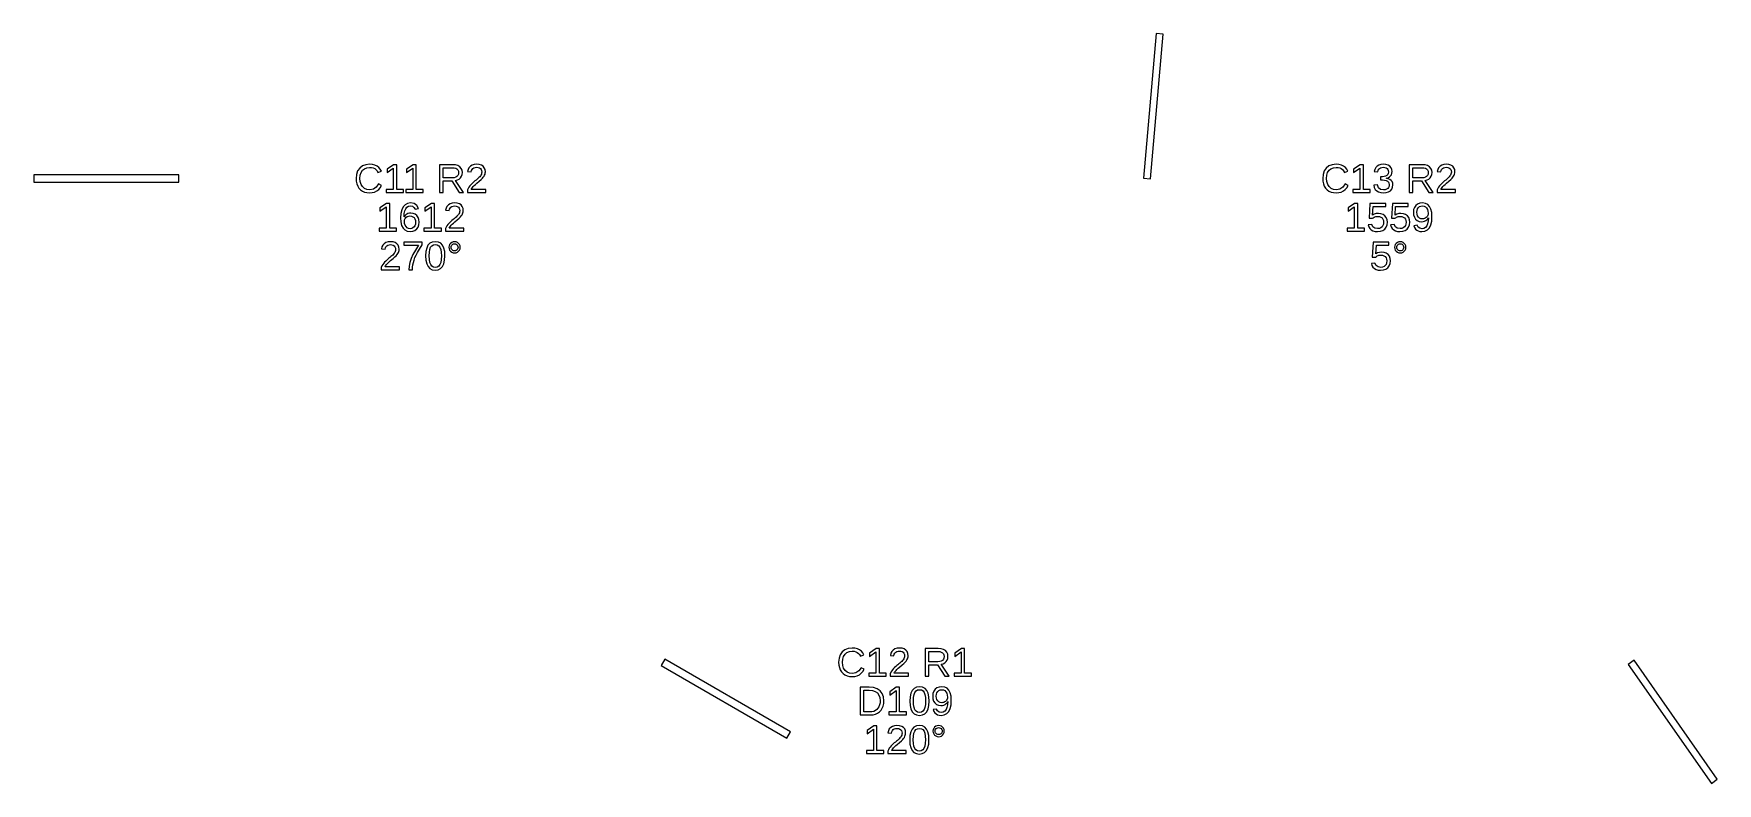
# Model space of a CAD drawing. Extents: x 195 to 2890, y 70 to 1529.
# Drawn here: x 1194 to 1541.8, y 75 to 230 of the extents above; entities that cross this region are included whole.
import ezdxf

# ---------------------------------------------------------------- set-up
doc = ezdxf.new("R2010")
doc.units = 0
doc.layers.get('0').update_dxf_attribs({"linetype": 'CONTINUOUS'})

msp = doc.modelspace()

# ---------------------------------------------------------------- linework, layer by layer
for points in [[(1427.36, 229.82), (1425.87, 229.951), (1423.25, 200.065), (1424.75, 199.935)], [(1263.94, 197.093), (1264.44, 197.222), (1264.89, 197.437), (1265.28, 197.734), (1265.61, 198.109), (1265.88, 198.564), (1265.25, 198.881), (1264.78, 198.219), (1264.17, 197.821), (1263.44, 197.689), (1262.85, 197.76), (1262.36, 197.974), (1261.95, 198.33), (1261.64, 198.803), (1261.46, 199.368), (1261.39, 200.024), (1261.45, 200.685), (1261.63, 201.244), (1261.92, 201.703), (1262.32, 202.043), (1262.82, 202.247), (1263.4, 202.315), (1263.79, 202.286), (1264.14, 202.198), (1264.45, 202.051), (1264.72, 201.848), (1264.93, 201.593), (1265.09, 201.286), (1265.83, 201.53), (1265.6, 201.961), (1265.3, 202.315), (1264.93, 202.592), (1264.48, 202.791), (1263.97, 202.91), (1263.4, 202.95), (1262.59, 202.863), (1261.9, 202.604), (1261.35, 202.173), (1260.93, 201.589), (1260.69, 200.873), (1260.6, 200.024), (1260.64, 199.441), (1260.75, 198.913), (1260.94, 198.44), (1261.19, 198.028), (1261.51, 197.685), (1261.9, 197.41), (1262.35, 197.21), (1262.85, 197.09), (1263.4, 197.05)], [(1270.43, 197.754), (1269.03, 197.754), (1269.03, 202.864), (1268.36, 202.864), (1267, 201.933), (1267, 201.241), (1268.3, 202.165), (1268.3, 197.754), (1266.83, 197.754), (1266.83, 197.132), (1270.43, 197.132)], [(1274.44, 197.754), (1273.05, 197.754), (1273.05, 202.864), (1272.37, 202.864), (1271.02, 201.933), (1271.02, 201.241), (1272.31, 202.165), (1272.31, 197.754), (1270.85, 197.754), (1270.85, 197.132), (1274.44, 197.132)], [(1278.63, 199.512), (1280.41, 199.512), (1281.9, 197.132), (1282.8, 197.132), (1281.17, 199.601), (1281.57, 199.713), (1281.92, 199.896), (1282.2, 200.151), (1282.4, 200.463), (1282.53, 200.821), (1282.57, 201.225), (1282.51, 201.702), (1282.33, 202.104), (1282.04, 202.431), (1281.64, 202.672), (1281.14, 202.816), (1280.55, 202.864), (1277.85, 202.864), (1277.85, 197.132), (1278.63, 197.132)], [(1278.63, 200.126), (1278.63, 202.242), (1280.47, 202.242), (1280.86, 202.213), (1281.19, 202.125), (1281.45, 201.979), (1281.64, 201.778), (1281.75, 201.524), (1281.79, 201.217), (1281.75, 200.898), (1281.64, 200.63), (1281.45, 200.413), (1281.2, 200.254), (1280.88, 200.158), (1280.5, 200.126)], [(1287.4, 197.754), (1284.41, 197.754), (1284.51, 197.946), (1284.64, 198.144), (1284.81, 198.346), (1285.01, 198.559), (1285.26, 198.789), (1285.55, 199.036), (1286.06, 199.457), (1286.44, 199.797), (1286.7, 200.057), (1286.89, 200.277), (1287.04, 200.496), (1287.16, 200.716), (1287.24, 200.936), (1287.29, 201.157), (1287.31, 201.379), (1287.26, 201.843), (1287.1, 202.23), (1286.84, 202.541), (1286.49, 202.768), (1286.04, 202.904), (1285.51, 202.95), (1285.02, 202.905), (1284.59, 202.769), (1284.22, 202.543), (1283.93, 202.24), (1283.74, 201.876), (1283.64, 201.448), (1284.38, 201.379), (1284.45, 201.663), (1284.57, 201.901), (1284.74, 202.093), (1284.96, 202.235), (1285.22, 202.319), (1285.51, 202.348), (1285.82, 202.319), (1286.07, 202.232), (1286.28, 202.087), (1286.43, 201.89), (1286.53, 201.646), (1286.56, 201.355), (1286.54, 201.13), (1286.49, 200.921), (1286.4, 200.728), (1286.28, 200.547), (1286.14, 200.37), (1285.97, 200.199), (1285.79, 200.031), (1285.6, 199.863), (1285.39, 199.695), (1285.17, 199.522), (1284.96, 199.34), (1284.74, 199.148), (1284.52, 198.943), (1284.31, 198.724), (1284.11, 198.488), (1283.92, 198.233), (1283.75, 197.953), (1283.6, 197.648), (1283.6, 197.132), (1287.4, 197.132)], [(1463.63, 197.093), (1464.13, 197.222), (1464.58, 197.437), (1464.97, 197.734), (1465.3, 198.109), (1465.57, 198.564), (1464.94, 198.881), (1464.47, 198.219), (1463.86, 197.821), (1463.13, 197.689), (1462.54, 197.76), (1462.05, 197.974), (1461.64, 198.33), (1461.33, 198.803), (1461.15, 199.368), (1461.08, 200.024), (1461.14, 200.685), (1461.32, 201.244), (1461.61, 201.703), (1462.01, 202.043), (1462.51, 202.247), (1463.09, 202.315), (1463.48, 202.286), (1463.83, 202.198), (1464.14, 202.051), (1464.41, 201.848), (1464.62, 201.593), (1464.78, 201.286), (1465.52, 201.53), (1465.29, 201.961), (1464.99, 202.315), (1464.62, 202.592), (1464.17, 202.791), (1463.66, 202.91), (1463.09, 202.95), (1462.28, 202.863), (1461.59, 202.604), (1461.04, 202.173), (1460.62, 201.589), (1460.38, 200.873), (1460.3, 200.024), (1460.33, 199.441), (1460.44, 198.913), (1460.63, 198.44), (1460.88, 198.028), (1461.2, 197.685), (1461.59, 197.41), (1462.04, 197.21), (1462.54, 197.09), (1463.09, 197.05)], [(1470.12, 197.754), (1468.72, 197.754), (1468.72, 202.864), (1468.05, 202.864), (1466.69, 201.933), (1466.69, 201.241), (1467.99, 202.165), (1467.99, 197.754), (1466.53, 197.754), (1466.53, 197.132), (1470.12, 197.132)], [(1473.42, 197.099), (1473.9, 197.244), (1474.29, 197.486), (1474.57, 197.816), (1474.74, 198.225), (1474.79, 198.714), (1474.75, 199.06), (1474.63, 199.363), (1474.44, 199.626), (1474.16, 199.835), (1473.83, 199.978), (1473.43, 200.057), (1473.43, 200.073), (1473.79, 200.179), (1474.09, 200.335), (1474.33, 200.539), (1474.5, 200.791), (1474.6, 201.089), (1474.63, 201.432), (1474.58, 201.875), (1474.42, 202.247), (1474.16, 202.549), (1473.8, 202.772), (1473.35, 202.905), (1472.82, 202.95), (1472.32, 202.906), (1471.89, 202.774), (1471.52, 202.555), (1471.24, 202.258), (1471.04, 201.892), (1470.94, 201.457), (1471.68, 201.4), (1471.74, 201.678), (1471.85, 201.911), (1472.02, 202.099), (1472.24, 202.237), (1472.51, 202.32), (1472.81, 202.348), (1473.13, 202.318), (1473.4, 202.229), (1473.61, 202.081), (1473.76, 201.882), (1473.85, 201.64), (1473.88, 201.355), (1473.84, 201.068), (1473.73, 200.826), (1473.55, 200.629), (1473.3, 200.483), (1472.99, 200.395), (1472.62, 200.366), (1472.22, 200.366), (1472.22, 199.731), (1472.63, 199.731), (1473.05, 199.702), (1473.4, 199.615), (1473.67, 199.469), (1473.87, 199.271), (1473.99, 199.028), (1474.03, 198.739), (1474, 198.41), (1473.89, 198.14), (1473.72, 197.929), (1473.48, 197.778), (1473.19, 197.687), (1472.85, 197.656), (1472.22, 197.769), (1471.8, 198.108), (1471.6, 198.674), (1470.84, 198.604), (1470.95, 198.134), (1471.16, 197.746), (1471.46, 197.443), (1471.84, 197.225), (1472.31, 197.094), (1472.85, 197.05)], [(1478.94, 199.512), (1480.72, 199.512), (1482.21, 197.132), (1483.11, 197.132), (1481.48, 199.601), (1481.88, 199.713), (1482.23, 199.896), (1482.51, 200.151), (1482.71, 200.463), (1482.84, 200.821), (1482.88, 201.225), (1482.82, 201.702), (1482.64, 202.104), (1482.35, 202.431), (1481.95, 202.672), (1481.45, 202.816), (1480.86, 202.864), (1478.16, 202.864), (1478.16, 197.132), (1478.94, 197.132)], [(1478.94, 200.126), (1478.94, 202.242), (1480.78, 202.242), (1481.17, 202.213), (1481.5, 202.125), (1481.76, 201.979), (1481.95, 201.778), (1482.06, 201.524), (1482.1, 201.217), (1482.06, 200.898), (1481.95, 200.63), (1481.76, 200.413), (1481.51, 200.254), (1481.19, 200.158), (1480.81, 200.126)], [(1487.71, 197.754), (1484.72, 197.754), (1484.82, 197.946), (1484.95, 198.144), (1485.12, 198.346), (1485.32, 198.559), (1485.57, 198.789), (1485.86, 199.036), (1486.37, 199.457), (1486.75, 199.797), (1487.01, 200.057), (1487.2, 200.277), (1487.35, 200.496), (1487.47, 200.716), (1487.55, 200.936), (1487.6, 201.157), (1487.62, 201.379), (1487.57, 201.843), (1487.41, 202.23), (1487.15, 202.541), (1486.8, 202.768), (1486.35, 202.904), (1485.82, 202.95), (1485.33, 202.905), (1484.9, 202.769), (1484.53, 202.543), (1484.24, 202.24), (1484.05, 201.876), (1483.94, 201.448), (1484.69, 201.379), (1484.76, 201.663), (1484.87, 201.901), (1485.05, 202.093), (1485.27, 202.235), (1485.53, 202.319), (1485.82, 202.348), (1486.12, 202.319), (1486.38, 202.232), (1486.59, 202.087), (1486.74, 201.89), (1486.84, 201.646), (1486.87, 201.355), (1486.85, 201.13), (1486.79, 200.921), (1486.71, 200.728), (1486.59, 200.547), (1486.45, 200.37), (1486.28, 200.199), (1486.1, 200.031), (1485.91, 199.863), (1485.7, 199.695), (1485.48, 199.522), (1485.27, 199.34), (1485.05, 199.148), (1484.83, 198.943), (1484.62, 198.724), (1484.42, 198.488), (1484.23, 198.233), (1484.06, 197.953), (1483.91, 197.648), (1483.91, 197.132), (1487.71, 197.132)], [(1224, 200.75), (1194, 200.75), (1194, 199.25), (1224, 199.25)], [(1268.96, 189.754), (1267.56, 189.754), (1267.56, 194.864), (1266.89, 194.864), (1265.53, 193.933), (1265.53, 193.241), (1266.83, 194.165), (1266.83, 189.754), (1265.37, 189.754), (1265.37, 189.132), (1268.96, 189.132)], [(1272.32, 189.108), (1272.77, 189.283), (1273.14, 189.575), (1273.41, 189.967), (1273.58, 190.445), (1273.63, 191.007), (1273.58, 191.528), (1273.43, 191.973), (1273.17, 192.342), (1272.82, 192.618), (1272.4, 192.783), (1271.91, 192.838), (1271.61, 192.817), (1271.33, 192.752), (1271.08, 192.645), (1270.86, 192.496), (1270.67, 192.309), (1270.52, 192.081), (1270.56, 192.761), (1270.67, 193.325), (1270.86, 193.772), (1271.12, 194.096), (1271.44, 194.291), (1271.83, 194.356), (1272.26, 194.278), (1272.57, 194.045), (1272.78, 193.656), (1273.47, 193.782), (1273.14, 194.431), (1272.6, 194.82), (1271.84, 194.95), (1271.23, 194.861), (1270.73, 194.595), (1270.32, 194.152), (1270.03, 193.544), (1269.85, 192.782), (1269.79, 191.866), (1269.85, 191.022), (1270.02, 190.323), (1270.3, 189.77), (1270.69, 189.37), (1271.19, 189.13), (1271.78, 189.05)], [(1278.23, 189.754), (1276.83, 189.754), (1276.83, 194.864), (1276.16, 194.864), (1274.8, 193.933), (1274.8, 193.241), (1276.1, 194.165), (1276.1, 189.754), (1274.63, 189.754), (1274.63, 189.132), (1278.23, 189.132)], [(1282.85, 189.754), (1279.86, 189.754), (1279.96, 189.946), (1280.09, 190.144), (1280.26, 190.346), (1280.46, 190.559), (1280.71, 190.789), (1281, 191.036), (1281.51, 191.457), (1281.89, 191.797), (1282.15, 192.057), (1282.34, 192.277), (1282.49, 192.496), (1282.61, 192.716), (1282.69, 192.936), (1282.74, 193.157), (1282.76, 193.379), (1282.71, 193.843), (1282.55, 194.23), (1282.29, 194.541), (1281.94, 194.768), (1281.5, 194.904), (1280.96, 194.95), (1280.47, 194.905), (1280.04, 194.769), (1279.67, 194.543), (1279.38, 194.24), (1279.19, 193.876), (1279.09, 193.448), (1279.83, 193.379), (1279.9, 193.663), (1280.02, 193.901), (1280.19, 194.093), (1280.41, 194.235), (1280.67, 194.319), (1280.96, 194.348), (1281.27, 194.319), (1281.52, 194.232), (1281.73, 194.087), (1281.88, 193.89), (1281.98, 193.646), (1282.01, 193.355), (1281.99, 193.13), (1281.94, 192.921), (1281.85, 192.728), (1281.73, 192.547), (1281.59, 192.37), (1281.43, 192.199), (1281.25, 192.031), (1281.05, 191.863), (1280.84, 191.695), (1280.63, 191.522), (1280.41, 191.34), (1280.19, 191.148), (1279.97, 190.943), (1279.76, 190.724), (1279.56, 190.488), (1279.37, 190.233), (1279.2, 189.953), (1279.05, 189.648), (1279.05, 189.132), (1282.85, 189.132)], [(1468.96, 189.754), (1467.56, 189.754), (1467.56, 194.864), (1466.89, 194.864), (1465.53, 193.933), (1465.53, 193.241), (1466.83, 194.165), (1466.83, 189.754), (1465.37, 189.754), (1465.37, 189.132), (1468.96, 189.132)], [(1472.21, 189.108), (1472.7, 189.282), (1473.11, 189.571), (1473.41, 189.961), (1473.59, 190.437), (1473.65, 190.999), (1473.59, 191.497), (1473.43, 191.929), (1473.15, 192.293), (1472.77, 192.569), (1472.32, 192.734), (1471.8, 192.789), (1471.35, 192.749), (1470.96, 192.627), (1470.61, 192.423), (1470.72, 194.242), (1473.32, 194.242), (1473.32, 194.864), (1470.06, 194.864), (1469.87, 191.78), (1470.58, 191.78), (1470.75, 191.915), (1470.92, 192.021), (1471.09, 192.098), (1471.27, 192.15), (1471.45, 192.181), (1471.65, 192.191), (1472, 192.154), (1472.3, 192.043), (1472.55, 191.858), (1472.74, 191.612), (1472.85, 191.321), (1472.89, 190.983), (1472.85, 190.597), (1472.74, 190.271), (1472.56, 190.004), (1472.3, 189.806), (1472, 189.688), (1471.63, 189.648), (1471.07, 189.743), (1470.68, 190.026), (1470.44, 190.499), (1469.7, 190.413), (1469.83, 190.006), (1470.03, 189.668), (1470.32, 189.4), (1470.68, 189.206), (1471.12, 189.089), (1471.62, 189.05)], [(1476.84, 189.108), (1477.34, 189.282), (1477.75, 189.571), (1478.04, 189.961), (1478.22, 190.437), (1478.28, 190.999), (1478.23, 191.497), (1478.06, 191.929), (1477.78, 192.293), (1477.41, 192.569), (1476.96, 192.734), (1476.43, 192.789), (1475.99, 192.749), (1475.59, 192.627), (1475.25, 192.423), (1475.36, 194.242), (1477.95, 194.242), (1477.95, 194.864), (1474.69, 194.864), (1474.5, 191.78), (1475.22, 191.78), (1475.39, 191.915), (1475.56, 192.021), (1475.73, 192.098), (1475.9, 192.15), (1476.09, 192.181), (1476.28, 192.191), (1476.64, 192.154), (1476.94, 192.043), (1477.19, 191.858), (1477.37, 191.612), (1477.49, 191.321), (1477.52, 190.983), (1477.49, 190.597), (1477.38, 190.271), (1477.19, 190.004), (1476.94, 189.806), (1476.63, 189.688), (1476.27, 189.648), (1475.71, 189.743), (1475.31, 190.026), (1475.07, 190.499), (1474.33, 190.413), (1474.46, 190.006), (1474.67, 189.668), (1474.96, 189.4), (1475.32, 189.206), (1475.75, 189.089), (1476.25, 189.05)], [(1481.41, 189.138), (1481.92, 189.403), (1482.34, 189.844), (1482.63, 190.448), (1482.81, 191.205), (1482.87, 192.114), (1482.82, 192.981), (1482.66, 193.691), (1482.38, 194.242), (1482, 194.635), (1481.52, 194.871), (1480.93, 194.95), (1480.38, 194.893), (1479.91, 194.721), (1479.53, 194.435), (1479.25, 194.049), (1479.08, 193.578), (1479.03, 193.021), (1479.08, 192.476), (1479.23, 192.009), (1479.49, 191.618), (1479.83, 191.324), (1480.24, 191.147), (1480.73, 191.089), (1481.03, 191.113), (1481.32, 191.187), (1481.59, 191.31), (1481.83, 191.474), (1482.02, 191.67), (1482.15, 191.898), (1482.1, 191.23), (1481.98, 190.672), (1481.79, 190.226), (1481.53, 189.901), (1481.2, 189.705), (1480.81, 189.64), (1480.37, 189.72), (1480.05, 189.958), (1479.84, 190.356), (1479.14, 190.246), (1479.29, 189.865), (1479.48, 189.56), (1479.72, 189.333), (1480.02, 189.176), (1480.38, 189.082), (1480.8, 189.05)], [(1271.44, 189.687), (1271.16, 189.828), (1270.92, 190.063), (1270.74, 190.372), (1270.63, 190.734), (1270.59, 191.15), (1270.63, 191.474), (1270.73, 191.749), (1270.91, 191.974), (1271.14, 192.14), (1271.41, 192.239), (1271.73, 192.273), (1272.07, 192.235), (1272.35, 192.122), (1272.58, 191.935), (1272.75, 191.678), (1272.86, 191.358), (1272.89, 190.975), (1272.86, 190.589), (1272.76, 190.263), (1272.59, 189.996), (1272.36, 189.798), (1272.09, 189.68), (1271.76, 189.64)], [(1480.58, 191.707), (1480.3, 191.828), (1480.07, 192.03), (1479.91, 192.302), (1479.8, 192.633), (1479.77, 193.021), (1479.8, 193.403), (1479.91, 193.727), (1480.07, 193.996), (1480.3, 194.196), (1480.58, 194.316), (1480.91, 194.356), (1481.24, 194.309), (1481.52, 194.169), (1481.76, 193.935), (1481.94, 193.624), (1482.04, 193.253), (1482.08, 192.822), (1482.06, 192.605), (1482.01, 192.404), (1481.92, 192.22), (1481.8, 192.057), (1481.66, 191.92), (1481.49, 191.811), (1481.3, 191.731), (1481.11, 191.682), (1480.9, 191.666)], [(1269.6, 181.754), (1266.61, 181.754), (1266.71, 181.946), (1266.84, 182.144), (1267.01, 182.346), (1267.21, 182.559), (1267.46, 182.789), (1267.75, 183.036), (1268.26, 183.457), (1268.64, 183.797), (1268.9, 184.057), (1269.09, 184.277), (1269.24, 184.496), (1269.36, 184.716), (1269.44, 184.936), (1269.49, 185.157), (1269.51, 185.379), (1269.46, 185.843), (1269.3, 186.23), (1269.04, 186.541), (1268.69, 186.768), (1268.24, 186.904), (1267.71, 186.95), (1267.21, 186.905), (1266.78, 186.769), (1266.42, 186.543), (1266.13, 186.24), (1265.93, 185.876), (1265.83, 185.448), (1266.58, 185.379), (1266.65, 185.663), (1266.76, 185.901), (1266.94, 186.093), (1267.16, 186.235), (1267.42, 186.319), (1267.71, 186.348), (1268.01, 186.319), (1268.27, 186.232), (1268.48, 186.087), (1268.63, 185.89), (1268.72, 185.646), (1268.75, 185.355), (1268.74, 185.13), (1268.68, 184.921), (1268.59, 184.728), (1268.48, 184.547), (1268.34, 184.37), (1268.17, 184.199), (1267.99, 184.031), (1267.8, 183.863), (1267.59, 183.695), (1267.37, 183.522), (1267.16, 183.34), (1266.94, 183.148), (1266.72, 182.943), (1266.51, 182.724), (1266.31, 182.488), (1266.12, 182.233), (1265.95, 181.953), (1265.8, 181.648), (1265.8, 181.132), (1269.6, 181.132)], [(1272.29, 181.655), (1272.35, 182.166), (1272.45, 182.665), (1272.59, 183.161), (1272.77, 183.662), (1272.99, 184.167), (1273.29, 184.739), (1273.7, 185.44), (1274.23, 186.27), (1274.23, 186.864), (1270.44, 186.864), (1270.44, 186.242), (1273.52, 186.242), (1272.87, 185.228), (1272.35, 184.295), (1271.97, 183.445), (1271.71, 182.648), (1271.55, 181.877), (1271.5, 181.132), (1272.27, 181.132)], [(1277.56, 181.134), (1278.06, 181.387), (1278.45, 181.807), (1278.73, 182.387), (1278.9, 183.118), (1278.96, 184), (1278.91, 184.894), (1278.75, 185.629), (1278.48, 186.205), (1278.1, 186.619), (1277.6, 186.867), (1276.98, 186.95), (1276.35, 186.868), (1275.84, 186.623), (1275.46, 186.213), (1275.19, 185.64), (1275.03, 184.902), (1274.98, 184), (1275.03, 183.114), (1275.2, 182.382), (1275.47, 181.803), (1275.86, 181.385), (1276.35, 181.134), (1276.96, 181.05)], [(1276.57, 181.711), (1276.25, 181.9), (1276.02, 182.214), (1275.85, 182.664), (1275.75, 183.259), (1275.72, 184), (1275.75, 184.759), (1275.85, 185.362), (1276.01, 185.806), (1276.25, 186.112), (1276.57, 186.295), (1276.98, 186.356), (1277.38, 186.294), (1277.7, 186.108), (1277.93, 185.798), (1278.09, 185.351), (1278.18, 184.751), (1278.22, 184), (1278.18, 183.271), (1278.08, 182.68), (1277.91, 182.226), (1277.68, 181.905), (1277.36, 181.712), (1276.97, 181.648)], [(1281.25, 184.668), (1281.53, 184.781), (1281.77, 184.968), (1281.96, 185.21), (1282.08, 185.484), (1282.12, 185.79), (1282.08, 186.097), (1281.97, 186.371), (1281.78, 186.612), (1281.53, 186.8), (1281.26, 186.912), (1280.95, 186.95), (1280.64, 186.912), (1280.36, 186.798), (1280.12, 186.608), (1279.93, 186.365), (1279.82, 186.093), (1279.78, 185.79), (1279.82, 185.488), (1279.93, 185.215), (1280.13, 184.972), (1280.37, 184.783), (1280.64, 184.669), (1280.95, 184.631)], [(1280.76, 185.082), (1280.59, 185.154), (1280.44, 185.274), (1280.32, 185.427), (1280.25, 185.599), (1280.23, 185.79), (1280.25, 185.981), (1280.32, 186.154), (1280.44, 186.307), (1280.59, 186.427), (1280.76, 186.499), (1280.95, 186.523), (1281.14, 186.499), (1281.31, 186.429), (1281.46, 186.311), (1281.58, 186.159), (1281.65, 185.986), (1281.67, 185.79), (1281.65, 185.597), (1281.58, 185.424), (1281.46, 185.271), (1281.31, 185.153), (1281.14, 185.082), (1280.95, 185.058)], [(1472.86, 181.108), (1473.36, 181.282), (1473.76, 181.571), (1474.06, 181.961), (1474.24, 182.437), (1474.3, 182.999), (1474.25, 183.497), (1474.08, 183.929), (1473.8, 184.293), (1473.43, 184.569), (1472.98, 184.734), (1472.45, 184.789), (1472, 184.749), (1471.61, 184.627), (1471.27, 184.423), (1471.38, 186.242), (1473.97, 186.242), (1473.97, 186.864), (1470.71, 186.864), (1470.52, 183.78), (1471.23, 183.78), (1471.4, 183.915), (1471.57, 184.021), (1471.75, 184.098), (1471.92, 184.15), (1472.11, 184.181), (1472.3, 184.191), (1472.65, 184.154), (1472.95, 184.043), (1473.2, 183.858), (1473.39, 183.612), (1473.5, 183.321), (1473.54, 182.983), (1473.5, 182.597), (1473.39, 182.271), (1473.21, 182.004), (1472.96, 181.806), (1472.65, 181.688), (1472.28, 181.648), (1471.72, 181.743), (1471.33, 182.026), (1471.09, 182.499), (1470.35, 182.413), (1470.48, 182.006), (1470.68, 181.668), (1470.97, 181.4), (1471.34, 181.206), (1471.77, 181.089), (1472.27, 181.05)], [(1476.62, 184.668), (1476.89, 184.781), (1477.14, 184.968), (1477.33, 185.21), (1477.44, 185.484), (1477.48, 185.79), (1477.45, 186.097), (1477.33, 186.371), (1477.14, 186.612), (1476.9, 186.8), (1476.62, 186.912), (1476.32, 186.95), (1476.01, 186.912), (1475.73, 186.798), (1475.49, 186.608), (1475.3, 186.365), (1475.19, 186.093), (1475.15, 185.79), (1475.19, 185.488), (1475.3, 185.215), (1475.49, 184.972), (1475.74, 184.783), (1476.01, 184.669), (1476.32, 184.631)], [(1476.13, 185.082), (1475.96, 185.154), (1475.8, 185.274), (1475.69, 185.427), (1475.61, 185.599), (1475.59, 185.79), (1475.61, 185.981), (1475.68, 186.154), (1475.8, 186.307), (1475.95, 186.427), (1476.12, 186.499), (1476.32, 186.523), (1476.51, 186.499), (1476.68, 186.429), (1476.83, 186.311), (1476.95, 186.159), (1477.02, 185.986), (1477.04, 185.79), (1477.02, 185.597), (1476.95, 185.424), (1476.83, 185.271), (1476.68, 185.153), (1476.51, 185.082), (1476.32, 185.058)], [(1363.63, 97.093), (1364.13, 97.222), (1364.58, 97.437), (1364.97, 97.734), (1365.3, 98.109), (1365.57, 98.564), (1364.94, 98.881), (1364.47, 98.219), (1363.86, 97.821), (1363.13, 97.689), (1362.54, 97.76), (1362.05, 97.974), (1361.64, 98.33), (1361.33, 98.803), (1361.15, 99.368), (1361.08, 100.024), (1361.14, 100.685), (1361.32, 101.244), (1361.61, 101.703), (1362.01, 102.043), (1362.51, 102.247), (1363.09, 102.315), (1363.48, 102.286), (1363.83, 102.198), (1364.14, 102.051), (1364.41, 101.848), (1364.62, 101.593), (1364.78, 101.286), (1365.52, 101.53), (1365.29, 101.961), (1364.99, 102.315), (1364.62, 102.592), (1364.17, 102.791), (1363.66, 102.91), (1363.09, 102.95), (1362.28, 102.863), (1361.59, 102.604), (1361.04, 102.173), (1360.62, 101.589), (1360.38, 100.873), (1360.3, 100.024), (1360.33, 99.442), (1360.44, 98.913), (1360.63, 98.44), (1360.88, 98.028), (1361.2, 97.685), (1361.59, 97.41), (1362.04, 97.21), (1362.54, 97.09), (1363.09, 97.05)], [(1370.12, 97.754), (1368.72, 97.754), (1368.72, 102.864), (1368.05, 102.864), (1366.69, 101.933), (1366.69, 101.241), (1367.99, 102.165), (1367.99, 97.754), (1366.53, 97.754), (1366.53, 97.132), (1370.12, 97.132)], [(1374.74, 97.754), (1371.75, 97.754), (1371.85, 97.946), (1371.98, 98.144), (1372.15, 98.346), (1372.35, 98.559), (1372.6, 98.789), (1372.89, 99.036), (1373.4, 99.457), (1373.78, 99.797), (1374.04, 100.057), (1374.23, 100.277), (1374.38, 100.496), (1374.5, 100.716), (1374.58, 100.936), (1374.63, 101.157), (1374.65, 101.379), (1374.6, 101.843), (1374.44, 102.23), (1374.18, 102.541), (1373.83, 102.768), (1373.39, 102.904), (1372.85, 102.95), (1372.36, 102.905), (1371.93, 102.769), (1371.56, 102.543), (1371.27, 102.24), (1371.08, 101.876), (1370.98, 101.448), (1371.73, 101.379), (1371.79, 101.663), (1371.91, 101.901), (1372.08, 102.093), (1372.3, 102.235), (1372.56, 102.319), (1372.85, 102.348), (1373.16, 102.319), (1373.41, 102.232), (1373.62, 102.087), (1373.78, 101.89), (1373.87, 101.646), (1373.9, 101.355), (1373.88, 101.13), (1373.83, 100.921), (1373.74, 100.728), (1373.62, 100.547), (1373.48, 100.37), (1373.32, 100.199), (1373.14, 100.031), (1372.94, 99.863), (1372.73, 99.695), (1372.52, 99.522), (1372.3, 99.34), (1372.08, 99.148), (1371.86, 98.943), (1371.65, 98.724), (1371.45, 98.488), (1371.26, 98.233), (1371.09, 97.953), (1370.94, 97.648), (1370.94, 97.132), (1374.74, 97.132)], [(1378.94, 99.512), (1380.72, 99.512), (1382.21, 97.132), (1383.11, 97.132), (1381.48, 99.601), (1381.88, 99.713), (1382.23, 99.896), (1382.51, 100.151), (1382.71, 100.463), (1382.84, 100.821), (1382.88, 101.225), (1382.82, 101.702), (1382.64, 102.104), (1382.35, 102.431), (1381.95, 102.672), (1381.45, 102.816), (1380.86, 102.864), (1378.16, 102.864), (1378.16, 97.132), (1378.94, 97.132)], [(1378.94, 100.126), (1378.94, 102.242), (1380.78, 102.242), (1381.17, 102.213), (1381.5, 102.125), (1381.76, 101.979), (1381.95, 101.778), (1382.06, 101.524), (1382.1, 101.217), (1382.06, 100.898), (1381.95, 100.63), (1381.76, 100.413), (1381.51, 100.254), (1381.19, 100.158), (1380.81, 100.126)], [(1387.72, 97.754), (1386.32, 97.754), (1386.32, 102.864), (1385.65, 102.864), (1384.29, 101.933), (1384.29, 101.241), (1385.59, 102.165), (1385.59, 97.754), (1384.13, 97.754), (1384.13, 97.132), (1387.72, 97.132)], [(1350.36, 85.65), (1324.38, 100.65), (1323.62, 99.35), (1349.61, 84.35)], [(1541.82, 75.856), (1524.61, 100.43), (1523.39, 99.57), (1540.59, 74.995)], [(1367.4, 89.171), (1367.89, 89.289), (1368.33, 89.486), (1368.72, 89.756), (1369.05, 90.096), (1369.31, 90.505), (1369.5, 90.973), (1369.62, 91.49), (1369.66, 92.057), (1369.57, 92.886), (1369.31, 93.579), (1368.87, 94.134), (1368.27, 94.54), (1367.52, 94.783), (1366.62, 94.864), (1364.72, 94.864), (1364.72, 89.132), (1366.87, 89.132)], [(1365.5, 89.754), (1365.5, 94.242), (1366.6, 94.242), (1367.28, 94.18), (1367.85, 93.993), (1368.29, 93.682), (1368.62, 93.253), (1368.81, 92.711), (1368.88, 92.057), (1368.85, 91.606), (1368.76, 91.196), (1368.62, 90.828), (1368.42, 90.508), (1368.18, 90.242), (1367.89, 90.031), (1367.55, 89.877), (1367.18, 89.785), (1366.78, 89.754)], [(1374.28, 89.754), (1372.89, 89.754), (1372.89, 94.864), (1372.21, 94.864), (1370.86, 93.933), (1370.86, 93.241), (1372.15, 94.165), (1372.15, 89.754), (1370.69, 89.754), (1370.69, 89.132), (1374.28, 89.132)], [(1377.6, 89.134), (1378.1, 89.386), (1378.49, 89.807), (1378.78, 90.387), (1378.94, 91.118), (1379, 92), (1378.95, 92.894), (1378.79, 93.629), (1378.52, 94.205), (1378.14, 94.619), (1377.64, 94.867), (1377.02, 94.95), (1376.39, 94.868), (1375.88, 94.623), (1375.5, 94.213), (1375.23, 93.64), (1375.07, 92.902), (1375.02, 92), (1375.07, 91.114), (1375.24, 90.382), (1375.51, 89.803), (1375.9, 89.385), (1376.39, 89.134), (1377, 89.05)], [(1376.61, 89.711), (1376.3, 89.9), (1376.06, 90.214), (1375.89, 90.664), (1375.79, 91.259), (1375.76, 92), (1375.79, 92.76), (1375.89, 93.362), (1376.05, 93.806), (1376.29, 94.112), (1376.62, 94.295), (1377.02, 94.356), (1377.42, 94.294), (1377.74, 94.108), (1377.97, 93.798), (1378.13, 93.351), (1378.22, 92.751), (1378.26, 92), (1378.22, 91.271), (1378.12, 90.68), (1377.95, 90.226), (1377.72, 89.905), (1377.4, 89.712), (1377.01, 89.648)], [(1382.1, 89.138), (1382.62, 89.403), (1383.03, 89.844), (1383.33, 90.448), (1383.51, 91.205), (1383.57, 92.114), (1383.51, 92.981), (1383.35, 93.691), (1383.07, 94.242), (1382.69, 94.635), (1382.21, 94.871), (1381.63, 94.95), (1381.07, 94.893), (1380.6, 94.721), (1380.22, 94.435), (1379.94, 94.049), (1379.77, 93.578), (1379.72, 93.021), (1379.77, 92.477), (1379.92, 92.009), (1380.18, 91.618), (1380.52, 91.324), (1380.94, 91.147), (1381.42, 91.089), (1381.72, 91.113), (1382.01, 91.187), (1382.28, 91.31), (1382.52, 91.474), (1382.71, 91.67), (1382.84, 91.898), (1382.79, 91.23), (1382.67, 90.672), (1382.48, 90.226), (1382.22, 89.9), (1381.89, 89.705), (1381.5, 89.64), (1381.06, 89.72), (1380.74, 89.958), (1380.53, 90.356), (1379.83, 90.246), (1379.98, 89.865), (1380.17, 89.56), (1380.41, 89.333), (1380.71, 89.176), (1381.07, 89.082), (1381.49, 89.05)], [(1381.27, 91.707), (1380.99, 91.828), (1380.77, 92.031), (1380.6, 92.302), (1380.5, 92.633), (1380.46, 93.021), (1380.5, 93.403), (1380.6, 93.727), (1380.77, 93.996), (1380.99, 94.196), (1381.27, 94.316), (1381.6, 94.356), (1381.93, 94.309), (1382.22, 94.169), (1382.45, 93.935), (1382.63, 93.624), (1382.73, 93.253), (1382.77, 92.822), (1382.75, 92.605), (1382.7, 92.404), (1382.61, 92.22), (1382.49, 92.057), (1382.35, 91.92), (1382.18, 91.811), (1382, 91.731), (1381.8, 91.682), (1381.59, 91.666)], [(1369.61, 81.754), (1368.21, 81.754), (1368.21, 86.864), (1367.54, 86.864), (1366.18, 85.933), (1366.18, 85.241), (1367.48, 86.165), (1367.48, 81.754), (1366.02, 81.754), (1366.02, 81.132), (1369.61, 81.132)], [(1374.23, 81.754), (1371.24, 81.754), (1371.34, 81.946), (1371.47, 82.144), (1371.64, 82.346), (1371.85, 82.559), (1372.09, 82.789), (1372.38, 83.036), (1372.89, 83.457), (1373.27, 83.797), (1373.54, 84.057), (1373.72, 84.277), (1373.87, 84.496), (1373.99, 84.716), (1374.07, 84.936), (1374.13, 85.157), (1374.14, 85.379), (1374.09, 85.843), (1373.94, 86.23), (1373.68, 86.541), (1373.32, 86.768), (1372.88, 86.904), (1372.34, 86.95), (1371.85, 86.905), (1371.42, 86.769), (1371.05, 86.543), (1370.76, 86.24), (1370.57, 85.876), (1370.47, 85.448), (1371.22, 85.379), (1371.28, 85.663), (1371.4, 85.901), (1371.57, 86.093), (1371.79, 86.235), (1372.05, 86.319), (1372.34, 86.348), (1372.65, 86.319), (1372.9, 86.232), (1373.11, 86.087), (1373.27, 85.89), (1373.36, 85.646), (1373.39, 85.355), (1373.37, 85.13), (1373.32, 84.921), (1373.23, 84.728), (1373.11, 84.546), (1372.97, 84.37), (1372.81, 84.199), (1372.63, 84.031), (1372.43, 83.863), (1372.22, 83.695), (1372.01, 83.522), (1371.79, 83.34), (1371.57, 83.148), (1371.35, 82.943), (1371.14, 82.724), (1370.94, 82.488), (1370.75, 82.233), (1370.58, 81.953), (1370.44, 81.648), (1370.44, 81.132), (1374.23, 81.132)], [(1377.56, 81.134), (1378.06, 81.386), (1378.45, 81.807), (1378.73, 82.387), (1378.9, 83.118), (1378.96, 84), (1378.91, 84.894), (1378.75, 85.629), (1378.48, 86.205), (1378.1, 86.619), (1377.6, 86.867), (1376.98, 86.95), (1376.35, 86.868), (1375.84, 86.623), (1375.46, 86.213), (1375.19, 85.64), (1375.03, 84.902), (1374.98, 84), (1375.03, 83.114), (1375.2, 82.382), (1375.47, 81.803), (1375.86, 81.385), (1376.35, 81.134), (1376.96, 81.05)], [(1376.57, 81.711), (1376.25, 81.9), (1376.02, 82.214), (1375.85, 82.664), (1375.75, 83.259), (1375.72, 84), (1375.75, 84.76), (1375.85, 85.362), (1376.01, 85.806), (1376.25, 86.112), (1376.57, 86.295), (1376.98, 86.356), (1377.38, 86.294), (1377.7, 86.108), (1377.93, 85.798), (1378.09, 85.351), (1378.18, 84.751), (1378.22, 84), (1378.18, 83.271), (1378.08, 82.68), (1377.91, 82.226), (1377.68, 81.905), (1377.36, 81.712), (1376.97, 81.648)], [(1381.25, 84.668), (1381.53, 84.781), (1381.77, 84.968), (1381.96, 85.21), (1382.08, 85.484), (1382.12, 85.79), (1382.08, 86.097), (1381.97, 86.371), (1381.78, 86.612), (1381.53, 86.8), (1381.26, 86.912), (1380.95, 86.95), (1380.64, 86.912), (1380.36, 86.798), (1380.12, 86.608), (1379.93, 86.365), (1379.82, 86.093), (1379.78, 85.79), (1379.82, 85.488), (1379.93, 85.215), (1380.13, 84.972), (1380.37, 84.783), (1380.64, 84.669), (1380.95, 84.631)], [(1380.76, 85.082), (1380.59, 85.154), (1380.44, 85.273), (1380.32, 85.427), (1380.25, 85.599), (1380.23, 85.79), (1380.25, 85.981), (1380.32, 86.154), (1380.44, 86.307), (1380.59, 86.427), (1380.76, 86.499), (1380.95, 86.523), (1381.14, 86.499), (1381.31, 86.429), (1381.46, 86.311), (1381.58, 86.159), (1381.65, 85.986), (1381.67, 85.79), (1381.65, 85.597), (1381.58, 85.424), (1381.46, 85.272), (1381.31, 85.153), (1381.14, 85.082), (1380.95, 85.058)]]:
    msp.add_lwpolyline(points, close=True)

doc.saveas('drawing.dxf')
